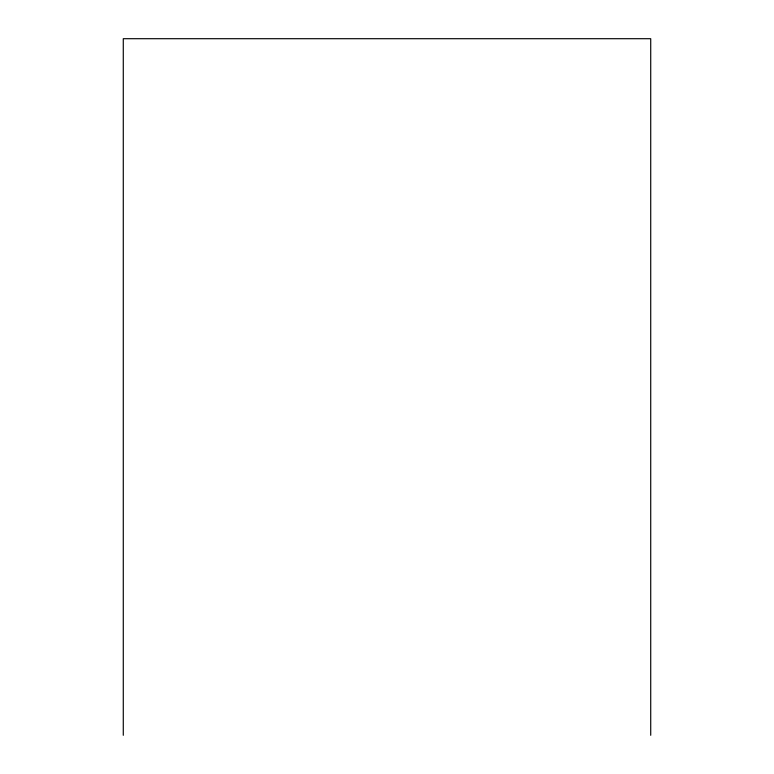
<?xml version="1.0" encoding="UTF-8"?>
<svg xmlns="http://www.w3.org/2000/svg" width="774" height="774" viewBox="0 0 774 774"><rect width="100%" height="100%" fill="white"/><g stroke="black" fill="none" stroke-linecap="round" stroke-linejoin="round"><path stroke-width="1.16" d="M650.721 735.3L650.721 38.7L123.279 38.7L123.279 735.3"/></g></svg>
